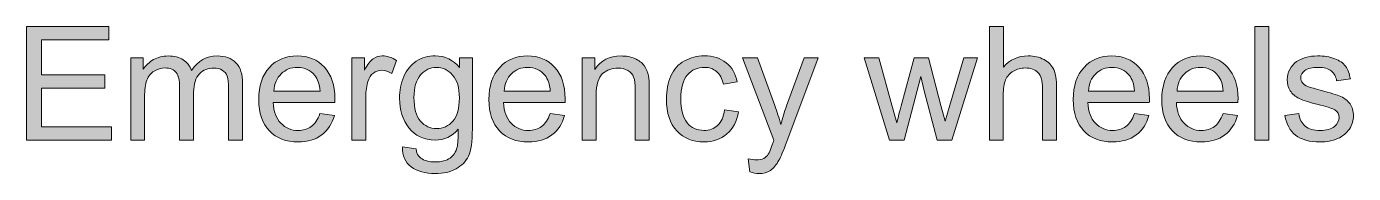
# Model space of a CAD drawing. Header units: inches. Extents: x 247 to 2765, y -1897 to -1110.
# Drawn here: x 1711.52 to 1746.79, y -1515.98 to -1512.06 of the extents above; entities that cross this region are included whole.
import ezdxf

# ---------------------------------------------------------------- set-up
doc = ezdxf.new("R2010")
doc.units = ezdxf.units.IN
doc.header["$MEASUREMENT"] = 0
doc.layers.add('Layer 1', color=7, linetype='Continuous')

# ---------------------------------------------------------------- blocks, each defined once
blk = doc.blocks.new('block 281')
at = {"layer": 'Layer 1', "true_color": 0x3cb54a}
h = blk.add_hatch(color=95, dxfattribs=at)
h.dxf.hatch_style = 2
h.paths.add_polyline_path([(1711.521, -1515.091), (1711.521, -1512.061), (1713.712, -1512.061), (1713.712, -1512.419), (1711.922, -1512.419), (1711.922, -1513.347), (1713.599, -1513.347), (1713.599, -1513.703), (1711.922, -1513.703), (1711.922, -1514.735), (1713.783, -1514.735), (1713.783, -1515.092)])
h = blk.add_hatch(color=95, dxfattribs=at)
h.dxf.hatch_style = 2
edge = h.paths.add_edge_path()
edge.add_spline(control_points=[(1737.11, -1515.091), (1737.11, -1515.091), (1737.11, -1512.061), (1737.11, -1512.061), (1737.11, -1512.061), (1737.482, -1512.061), (1737.482, -1512.061), (1737.482, -1512.061), (1737.482, -1513.148), (1737.482, -1513.148), (1737.656, -1512.947), (1737.875, -1512.847), (1738.14, -1512.847), (1738.302, -1512.847), (1738.442, -1512.879), (1738.563, -1512.943), (1738.683, -1513.006), (1738.768, -1513.096), (1738.82, -1513.208), (1738.871, -1513.321), (1738.897, -1513.485), (1738.897, -1513.701), (1738.897, -1513.701), (1738.897, -1515.091), (1738.897, -1515.091), (1738.897, -1515.091), (1738.525, -1515.091), (1738.525, -1515.091), (1738.525, -1515.091), (1738.525, -1513.701), (1738.525, -1513.701), (1738.525, -1513.515), (1738.485, -1513.379), (1738.404, -1513.295), (1738.324, -1513.21), (1738.209, -1513.168), (1738.061, -1513.168), (1737.951, -1513.168), (1737.848, -1513.196), (1737.75, -1513.253), (1737.653, -1513.311), (1737.584, -1513.388), (1737.543, -1513.486), (1737.501, -1513.583), (1737.481, -1513.718), (1737.481, -1513.891), (1737.481, -1513.891), (1737.481, -1515.091), (1737.481, -1515.091), (1737.481, -1515.091), (1737.11, -1515.091), (1737.11, -1515.091), (1737.11, -1515.091), (1737.11, -1515.091), (1737.11, -1515.091)], knot_values=[0, 0, 0, 0, 1, 1, 1, 2, 2, 2, 3, 3, 3, 4, 4, 4, 5, 5, 5, 6, 6, 6, 7, 7, 7, 8, 8, 8, 9, 9, 9, 10, 10, 10, 11, 11, 11, 12, 12, 12, 13, 13, 13, 14, 14, 14, 15, 15, 15, 16, 16, 16, 17, 17, 17, 18, 18, 18, 18], degree=3, periodic=1)
h = blk.add_hatch(color=95, dxfattribs=at)
h.dxf.hatch_style = 2
h.paths.add_polyline_path([(1744.164, -1515.091), (1744.164, -1512.061), (1744.537, -1512.061), (1744.537, -1515.091)])
h = blk.add_hatch(color=95, dxfattribs=at)
h.dxf.hatch_style = 2
edge = h.paths.add_edge_path()
edge.add_spline(control_points=[(1714.289, -1515.091), (1714.289, -1515.091), (1714.289, -1512.896), (1714.289, -1512.896), (1714.289, -1512.896), (1714.622, -1512.896), (1714.622, -1512.896), (1714.622, -1512.896), (1714.622, -1513.204), (1714.622, -1513.204), (1714.691, -1513.097), (1714.782, -1513.01), (1714.897, -1512.945), (1715.01, -1512.88), (1715.14, -1512.848), (1715.287, -1512.848), (1715.449, -1512.848), (1715.582, -1512.881), (1715.686, -1512.948), (1715.791, -1513.016), (1715.864, -1513.111), (1715.907, -1513.232), (1716.08, -1512.975), (1716.306, -1512.848), (1716.585, -1512.848), (1716.802, -1512.848), (1716.971, -1512.908), (1717.088, -1513.028), (1717.205, -1513.149), (1717.264, -1513.335), (1717.264, -1513.585), (1717.264, -1513.585), (1717.264, -1515.092), (1717.264, -1515.092), (1717.264, -1515.092), (1716.893, -1515.092), (1716.893, -1515.092), (1716.893, -1515.092), (1716.893, -1513.709), (1716.893, -1513.709), (1716.893, -1513.56), (1716.881, -1513.453), (1716.856, -1513.388), (1716.832, -1513.323), (1716.789, -1513.27), (1716.725, -1513.23), (1716.661, -1513.19), (1716.586, -1513.17), (1716.502, -1513.17), (1716.347, -1513.17), (1716.218, -1513.222), (1716.116, -1513.325), (1716.014, -1513.428), (1715.963, -1513.592), (1715.963, -1513.817), (1715.963, -1513.817), (1715.963, -1515.092), (1715.963, -1515.092), (1715.963, -1515.092), (1715.591, -1515.092), (1715.591, -1515.092), (1715.591, -1515.092), (1715.591, -1513.665), (1715.591, -1513.665), (1715.591, -1513.5), (1715.561, -1513.376), (1715.5, -1513.293), (1715.439, -1513.21), (1715.341, -1513.168), (1715.202, -1513.168), (1715.097, -1513.168), (1715.001, -1513.195), (1714.912, -1513.251), (1714.823, -1513.305), (1714.758, -1513.386), (1714.718, -1513.493), (1714.679, -1513.599), (1714.658, -1513.752), (1714.658, -1513.952), (1714.658, -1513.952), (1714.658, -1515.091), (1714.658, -1515.091), (1714.658, -1515.091), (1714.289, -1515.091), (1714.289, -1515.091), (1714.289, -1515.091), (1714.289, -1515.091), (1714.289, -1515.091)], knot_values=[0, 0, 0, 0, 1, 1, 1, 2, 2, 2, 3, 3, 3, 4, 4, 4, 5, 5, 5, 6, 6, 6, 7, 7, 7, 8, 8, 8, 9, 9, 9, 10, 10, 10, 11, 11, 11, 12, 12, 12, 13, 13, 13, 14, 14, 14, 15, 15, 15, 16, 16, 16, 17, 17, 17, 18, 18, 18, 19, 19, 19, 20, 20, 20, 21, 21, 21, 22, 22, 22, 23, 23, 23, 24, 24, 24, 25, 25, 25, 26, 26, 26, 27, 27, 27, 28, 28, 28, 29, 29, 29, 29], degree=3, periodic=1)
h = blk.add_hatch(color=95, dxfattribs=at)
h.dxf.hatch_style = 2
edge = h.paths.add_edge_path()
edge.add_spline(control_points=[(1719.318, -1514.384), (1719.318, -1514.384), (1719.703, -1514.432), (1719.703, -1514.432), (1719.642, -1514.657), (1719.531, -1514.832), (1719.366, -1514.955), (1719.202, -1515.079), (1718.992, -1515.141), (1718.739, -1515.141), (1718.417, -1515.141), (1718.162, -1515.042), (1717.975, -1514.843), (1717.787, -1514.646), (1717.693, -1514.368), (1717.693, -1514.012), (1717.693, -1513.643), (1717.788, -1513.356), (1717.978, -1513.152), (1718.168, -1512.947), (1718.415, -1512.847), (1718.719, -1512.847), (1719.012, -1512.847), (1719.252, -1512.946), (1719.437, -1513.147), (1719.623, -1513.346), (1719.716, -1513.627), (1719.716, -1513.99), (1719.716, -1514.012), (1719.716, -1514.045), (1719.714, -1514.089), (1719.714, -1514.089), (1718.077, -1514.089), (1718.077, -1514.089), (1718.091, -1514.331), (1718.158, -1514.515), (1718.282, -1514.643), (1718.404, -1514.77), (1718.556, -1514.835), (1718.741, -1514.835), (1718.877, -1514.835), (1718.993, -1514.798), (1719.09, -1514.728), (1719.185, -1514.656), (1719.262, -1514.541), (1719.318, -1514.384)], knot_values=[0, 0, 0, 0, 1, 1, 1, 2, 2, 2, 3, 3, 3, 4, 4, 4, 5, 5, 5, 6, 6, 6, 7, 7, 7, 8, 8, 8, 9, 9, 9, 10, 10, 10, 11, 11, 11, 12, 12, 12, 13, 13, 13, 14, 14, 14, 15, 15, 15, 15], degree=3, periodic=1)
edge = h.paths.add_edge_path()
edge.add_spline(control_points=[(1718.097, -1513.783), (1718.097, -1513.783), (1719.322, -1513.783), (1719.322, -1513.783), (1719.306, -1513.599), (1719.259, -1513.46), (1719.183, -1513.367), (1719.064, -1513.224), (1718.911, -1513.152), (1718.722, -1513.152), (1718.551, -1513.152), (1718.406, -1513.21), (1718.29, -1513.324), (1718.174, -1513.438), (1718.109, -1513.591), (1718.097, -1513.783)], knot_values=[0, 0, 0, 0, 1, 1, 1, 2, 2, 2, 3, 3, 3, 4, 4, 4, 5, 5, 5, 5], degree=3, periodic=1)
h = blk.add_hatch(color=95, dxfattribs=at)
h.dxf.hatch_style = 2
edge = h.paths.add_edge_path()
edge.add_spline(control_points=[(1720.166, -1515.091), (1720.166, -1515.091), (1720.166, -1512.896), (1720.166, -1512.896), (1720.166, -1512.896), (1720.501, -1512.896), (1720.501, -1512.896), (1720.501, -1512.896), (1720.501, -1513.229), (1720.501, -1513.229), (1720.586, -1513.074), (1720.665, -1512.971), (1720.737, -1512.921), (1720.81, -1512.871), (1720.889, -1512.847), (1720.976, -1512.847), (1721.101, -1512.847), (1721.229, -1512.886), (1721.358, -1512.966), (1721.358, -1512.966), (1721.23, -1513.312), (1721.23, -1513.312), (1721.139, -1513.259), (1721.048, -1513.231), (1720.959, -1513.231), (1720.877, -1513.231), (1720.804, -1513.255), (1720.739, -1513.304), (1720.674, -1513.354), (1720.628, -1513.421), (1720.6, -1513.508), (1720.56, -1513.64), (1720.538, -1513.784), (1720.538, -1513.941), (1720.538, -1513.941), (1720.538, -1515.091), (1720.538, -1515.091), (1720.538, -1515.091), (1720.166, -1515.091), (1720.166, -1515.091), (1720.166, -1515.091), (1720.166, -1515.091), (1720.166, -1515.091)], knot_values=[0, 0, 0, 0, 1, 1, 1, 2, 2, 2, 3, 3, 3, 4, 4, 4, 5, 5, 5, 6, 6, 6, 7, 7, 7, 8, 8, 8, 9, 9, 9, 10, 10, 10, 11, 11, 11, 12, 12, 12, 13, 13, 13, 14, 14, 14, 14], degree=3, periodic=1)
h = blk.add_hatch(color=95, dxfattribs=at)
h.dxf.hatch_style = 2
edge = h.paths.add_edge_path()
edge.add_spline(control_points=[(1721.511, -1515.274), (1721.511, -1515.274), (1721.873, -1515.327), (1721.873, -1515.327), (1721.888, -1515.438), (1721.93, -1515.52), (1721.999, -1515.571), (1722.092, -1515.639), (1722.218, -1515.674), (1722.377, -1515.674), (1722.549, -1515.674), (1722.682, -1515.639), (1722.776, -1515.571), (1722.87, -1515.502), (1722.933, -1515.405), (1722.967, -1515.281), (1722.986, -1515.205), (1722.994, -1515.046), (1722.993, -1514.804), (1722.83, -1514.995), (1722.628, -1515.09), (1722.385, -1515.09), (1722.083, -1515.09), (1721.848, -1514.981), (1721.684, -1514.764), (1721.519, -1514.546), (1721.436, -1514.285), (1721.436, -1513.98), (1721.436, -1513.77), (1721.474, -1513.577), (1721.55, -1513.399), (1721.625, -1513.222), (1721.735, -1513.086), (1721.88, -1512.989), (1722.024, -1512.893), (1722.194, -1512.845), (1722.387, -1512.845), (1722.646, -1512.845), (1722.86, -1512.95), (1723.027, -1513.16), (1723.027, -1513.16), (1723.027, -1512.896), (1723.027, -1512.896), (1723.027, -1512.896), (1723.371, -1512.896), (1723.371, -1512.896), (1723.371, -1512.896), (1723.371, -1514.793), (1723.371, -1514.793), (1723.371, -1515.135), (1723.336, -1515.377), (1723.267, -1515.52), (1723.197, -1515.663), (1723.087, -1515.776), (1722.936, -1515.858), (1722.785, -1515.941), (1722.599, -1515.983), (1722.379, -1515.983), (1722.118, -1515.983), (1721.905, -1515.924), (1721.744, -1515.806), (1721.583, -1515.688), (1721.506, -1515.511), (1721.511, -1515.274)], knot_values=[0, 0, 0, 0, 1, 1, 1, 2, 2, 2, 3, 3, 3, 4, 4, 4, 5, 5, 5, 6, 6, 6, 7, 7, 7, 8, 8, 8, 9, 9, 9, 10, 10, 10, 11, 11, 11, 12, 12, 12, 13, 13, 13, 14, 14, 14, 15, 15, 15, 16, 16, 16, 17, 17, 17, 18, 18, 18, 19, 19, 19, 20, 20, 20, 21, 21, 21, 21], degree=3, periodic=1)
edge = h.paths.add_edge_path()
edge.add_spline(control_points=[(1721.819, -1513.955), (1721.819, -1514.242), (1721.877, -1514.453), (1721.991, -1514.585), (1722.105, -1514.717), (1722.249, -1514.783), (1722.421, -1514.783), (1722.592, -1514.783), (1722.736, -1514.717), (1722.852, -1514.586), (1722.967, -1514.454), (1723.025, -1514.248), (1723.025, -1513.967), (1723.025, -1513.697), (1722.965, -1513.495), (1722.846, -1513.358), (1722.727, -1513.222), (1722.583, -1513.153), (1722.415, -1513.153), (1722.249, -1513.153), (1722.109, -1513.221), (1721.993, -1513.355), (1721.877, -1513.489), (1721.819, -1513.69), (1721.819, -1513.955)], knot_values=[0, 0, 0, 0, 1, 1, 1, 2, 2, 2, 3, 3, 3, 4, 4, 4, 5, 5, 5, 6, 6, 6, 7, 7, 7, 8, 8, 8, 8], degree=3, periodic=1)
h = blk.add_hatch(color=95, dxfattribs=at)
h.dxf.hatch_style = 2
edge = h.paths.add_edge_path()
edge.add_spline(control_points=[(1725.437, -1514.384), (1725.437, -1514.384), (1725.822, -1514.432), (1725.822, -1514.432), (1725.761, -1514.657), (1725.649, -1514.832), (1725.485, -1514.955), (1725.32, -1515.079), (1725.111, -1515.141), (1724.857, -1515.141), (1724.536, -1515.141), (1724.281, -1515.042), (1724.093, -1514.843), (1723.905, -1514.646), (1723.811, -1514.368), (1723.811, -1514.012), (1723.811, -1513.643), (1723.906, -1513.356), (1724.096, -1513.152), (1724.286, -1512.947), (1724.533, -1512.847), (1724.837, -1512.847), (1725.131, -1512.847), (1725.371, -1512.946), (1725.557, -1513.147), (1725.742, -1513.346), (1725.836, -1513.627), (1725.836, -1513.99), (1725.836, -1514.012), (1725.835, -1514.045), (1725.834, -1514.089), (1725.834, -1514.089), (1724.196, -1514.089), (1724.196, -1514.089), (1724.209, -1514.331), (1724.278, -1514.515), (1724.4, -1514.643), (1724.523, -1514.77), (1724.676, -1514.835), (1724.859, -1514.835), (1724.997, -1514.835), (1725.113, -1514.798), (1725.208, -1514.728), (1725.305, -1514.656), (1725.381, -1514.541), (1725.437, -1514.384)], knot_values=[0, 0, 0, 0, 1, 1, 1, 2, 2, 2, 3, 3, 3, 4, 4, 4, 5, 5, 5, 6, 6, 6, 7, 7, 7, 8, 8, 8, 9, 9, 9, 10, 10, 10, 11, 11, 11, 12, 12, 12, 13, 13, 13, 14, 14, 14, 15, 15, 15, 15], degree=3, periodic=1)
edge = h.paths.add_edge_path()
edge.add_spline(control_points=[(1724.215, -1513.783), (1724.215, -1513.783), (1725.442, -1513.783), (1725.442, -1513.783), (1725.425, -1513.599), (1725.378, -1513.46), (1725.301, -1513.367), (1725.183, -1513.224), (1725.03, -1513.152), (1724.84, -1513.152), (1724.67, -1513.152), (1724.525, -1513.21), (1724.409, -1513.324), (1724.293, -1513.438), (1724.228, -1513.591), (1724.215, -1513.783)], knot_values=[0, 0, 0, 0, 1, 1, 1, 2, 2, 2, 3, 3, 3, 4, 4, 4, 5, 5, 5, 5], degree=3, periodic=1)
h = blk.add_hatch(color=95, dxfattribs=at)
h.dxf.hatch_style = 2
edge = h.paths.add_edge_path()
edge.add_spline(control_points=[(1726.288, -1515.091), (1726.288, -1515.091), (1726.288, -1512.896), (1726.288, -1512.896), (1726.288, -1512.896), (1726.623, -1512.896), (1726.623, -1512.896), (1726.623, -1512.896), (1726.623, -1513.209), (1726.623, -1513.209), (1726.785, -1512.967), (1727.017, -1512.848), (1727.322, -1512.848), (1727.454, -1512.848), (1727.576, -1512.871), (1727.686, -1512.918), (1727.797, -1512.966), (1727.881, -1513.029), (1727.936, -1513.105), (1727.99, -1513.182), (1728.03, -1513.274), (1728.051, -1513.38), (1728.064, -1513.449), (1728.072, -1513.569), (1728.072, -1513.741), (1728.072, -1513.741), (1728.072, -1515.091), (1728.072, -1515.091), (1728.072, -1515.091), (1727.7, -1515.091), (1727.7, -1515.091), (1727.7, -1515.091), (1727.7, -1513.756), (1727.7, -1513.756), (1727.7, -1513.604), (1727.685, -1513.491), (1727.657, -1513.416), (1727.628, -1513.341), (1727.576, -1513.281), (1727.502, -1513.236), (1727.428, -1513.191), (1727.342, -1513.169), (1727.243, -1513.169), (1727.085, -1513.169), (1726.947, -1513.22), (1726.833, -1513.32), (1726.718, -1513.421), (1726.661, -1513.612), (1726.661, -1513.893), (1726.661, -1513.893), (1726.661, -1515.091), (1726.661, -1515.091), (1726.661, -1515.091), (1726.288, -1515.091), (1726.288, -1515.091), (1726.288, -1515.091), (1726.288, -1515.091), (1726.288, -1515.091)], knot_values=[0, 0, 0, 0, 1, 1, 1, 2, 2, 2, 3, 3, 3, 4, 4, 4, 5, 5, 5, 6, 6, 6, 7, 7, 7, 8, 8, 8, 9, 9, 9, 10, 10, 10, 11, 11, 11, 12, 12, 12, 13, 13, 13, 14, 14, 14, 15, 15, 15, 16, 16, 16, 17, 17, 17, 18, 18, 18, 19, 19, 19, 19], degree=3, periodic=1)
h = blk.add_hatch(color=95, dxfattribs=at)
h.dxf.hatch_style = 2
edge = h.paths.add_edge_path()
edge.add_spline(control_points=[(1730.075, -1514.288), (1730.075, -1514.288), (1730.441, -1514.335), (1730.441, -1514.335), (1730.401, -1514.588), (1730.299, -1514.784), (1730.134, -1514.928), (1729.97, -1515.07), (1729.767, -1515.141), (1729.528, -1515.141), (1729.226, -1515.141), (1728.986, -1515.043), (1728.803, -1514.847), (1728.619, -1514.65), (1728.529, -1514.369), (1728.529, -1514.002), (1728.529, -1513.765), (1728.568, -1513.557), (1728.647, -1513.379), (1728.725, -1513.201), (1728.845, -1513.068), (1729.006, -1512.979), (1729.166, -1512.89), (1729.341, -1512.846), (1729.53, -1512.846), (1729.768, -1512.846), (1729.963, -1512.906), (1730.115, -1513.027), (1730.266, -1513.148), (1730.363, -1513.318), (1730.406, -1513.54), (1730.406, -1513.54), (1730.044, -1513.596), (1730.044, -1513.596), (1730.01, -1513.449), (1729.948, -1513.338), (1729.861, -1513.264), (1729.773, -1513.189), (1729.667, -1513.152), (1729.544, -1513.152), (1729.357, -1513.152), (1729.204, -1513.219), (1729.087, -1513.354), (1728.97, -1513.488), (1728.912, -1513.7), (1728.912, -1513.991), (1728.912, -1514.287), (1728.968, -1514.5), (1729.08, -1514.634), (1729.193, -1514.768), (1729.34, -1514.834), (1729.523, -1514.834), (1729.669, -1514.834), (1729.791, -1514.79), (1729.889, -1514.7), (1729.987, -1514.611), (1730.049, -1514.473), (1730.075, -1514.288)], knot_values=[0, 0, 0, 0, 1, 1, 1, 2, 2, 2, 3, 3, 3, 4, 4, 4, 5, 5, 5, 6, 6, 6, 7, 7, 7, 8, 8, 8, 9, 9, 9, 10, 10, 10, 11, 11, 11, 12, 12, 12, 13, 13, 13, 14, 14, 14, 15, 15, 15, 16, 16, 16, 17, 17, 17, 18, 18, 18, 19, 19, 19, 19], degree=3, periodic=1)
h = blk.add_hatch(color=95, dxfattribs=at)
h.dxf.hatch_style = 2
edge = h.paths.add_edge_path()
edge.add_spline(control_points=[(1730.743, -1515.937), (1730.743, -1515.937), (1730.703, -1515.588), (1730.703, -1515.588), (1730.783, -1515.611), (1730.855, -1515.621), (1730.916, -1515.621), (1730.998, -1515.621), (1731.064, -1515.607), (1731.114, -1515.581), (1731.164, -1515.553), (1731.205, -1515.514), (1731.236, -1515.465), (1731.259, -1515.428), (1731.298, -1515.335), (1731.35, -1515.188), (1731.357, -1515.166), (1731.368, -1515.136), (1731.383, -1515.097), (1731.383, -1515.097), (1730.55, -1512.898), (1730.55, -1512.898), (1730.55, -1512.898), (1730.952, -1512.898), (1730.952, -1512.898), (1730.952, -1512.898), (1731.409, -1514.169), (1731.409, -1514.169), (1731.468, -1514.331), (1731.52, -1514.5), (1731.568, -1514.677), (1731.61, -1514.507), (1731.662, -1514.34), (1731.721, -1514.177), (1731.721, -1514.177), (1732.19, -1512.897), (1732.19, -1512.897), (1732.19, -1512.897), (1732.562, -1512.897), (1732.562, -1512.897), (1732.562, -1512.897), (1731.728, -1515.13), (1731.728, -1515.13), (1731.638, -1515.371), (1731.569, -1515.537), (1731.518, -1515.628), (1731.452, -1515.751), (1731.377, -1515.841), (1731.291, -1515.898), (1731.205, -1515.955), (1731.104, -1515.984), (1730.985, -1515.984), (1730.911, -1515.982), (1730.831, -1515.967), (1730.743, -1515.937)], knot_values=[0, 0, 0, 0, 1, 1, 1, 2, 2, 2, 3, 3, 3, 4, 4, 4, 5, 5, 5, 6, 6, 6, 7, 7, 7, 8, 8, 8, 9, 9, 9, 10, 10, 10, 11, 11, 11, 12, 12, 12, 13, 13, 13, 14, 14, 14, 15, 15, 15, 16, 16, 16, 17, 17, 17, 18, 18, 18, 18], degree=3, periodic=1)
h = blk.add_hatch(color=95, dxfattribs=at)
h.dxf.hatch_style = 2
edge = h.paths.add_edge_path()
edge.add_spline(control_points=[(1734.457, -1515.091), (1734.457, -1515.091), (1733.786, -1512.896), (1733.786, -1512.896), (1733.786, -1512.896), (1734.171, -1512.896), (1734.171, -1512.896), (1734.171, -1512.896), (1734.519, -1514.163), (1734.519, -1514.163), (1734.519, -1514.163), (1734.65, -1514.635), (1734.65, -1514.635), (1734.656, -1514.612), (1734.693, -1514.46), (1734.763, -1514.182), (1734.763, -1514.182), (1735.113, -1512.896), (1735.113, -1512.896), (1735.113, -1512.896), (1735.495, -1512.896), (1735.495, -1512.896), (1735.495, -1512.896), (1735.824, -1514.169), (1735.824, -1514.169), (1735.824, -1514.169), (1735.934, -1514.588), (1735.934, -1514.588), (1735.934, -1514.588), (1736.059, -1514.164), (1736.059, -1514.164), (1736.059, -1514.164), (1736.436, -1512.895), (1736.436, -1512.895), (1736.436, -1512.895), (1736.796, -1512.895), (1736.796, -1512.895), (1736.796, -1512.895), (1736.111, -1515.09), (1736.111, -1515.09), (1736.111, -1515.09), (1735.724, -1515.09), (1735.724, -1515.09), (1735.724, -1515.09), (1735.375, -1513.775), (1735.375, -1513.775), (1735.375, -1513.775), (1735.29, -1513.4), (1735.29, -1513.4), (1735.29, -1513.4), (1734.846, -1515.089), (1734.846, -1515.089), (1734.846, -1515.089), (1734.457, -1515.089), (1734.457, -1515.089), (1734.457, -1515.089), (1734.457, -1515.091), (1734.457, -1515.091), (1734.457, -1515.091), (1734.457, -1515.091), (1734.457, -1515.091)], knot_values=[0, 0, 0, 0, 1, 1, 1, 2, 2, 2, 3, 3, 3, 4, 4, 4, 5, 5, 5, 6, 6, 6, 7, 7, 7, 8, 8, 8, 9, 9, 9, 10, 10, 10, 11, 11, 11, 12, 12, 12, 13, 13, 13, 14, 14, 14, 15, 15, 15, 16, 16, 16, 17, 17, 17, 18, 18, 18, 19, 19, 19, 20, 20, 20, 20], degree=3, periodic=1)
h = blk.add_hatch(color=95, dxfattribs=at)
h.dxf.hatch_style = 2
edge = h.paths.add_edge_path()
edge.add_spline(control_points=[(1740.967, -1514.384), (1740.967, -1514.384), (1741.351, -1514.432), (1741.351, -1514.432), (1741.29, -1514.657), (1741.178, -1514.832), (1741.014, -1514.955), (1740.85, -1515.078), (1740.641, -1515.141), (1740.386, -1515.141), (1740.066, -1515.141), (1739.81, -1515.042), (1739.622, -1514.843), (1739.435, -1514.646), (1739.34, -1514.368), (1739.34, -1514.012), (1739.34, -1513.643), (1739.436, -1513.356), (1739.626, -1513.152), (1739.817, -1512.947), (1740.062, -1512.847), (1740.366, -1512.847), (1740.66, -1512.847), (1740.9, -1512.946), (1741.085, -1513.147), (1741.271, -1513.346), (1741.365, -1513.627), (1741.365, -1513.99), (1741.365, -1514.012), (1741.364, -1514.045), (1741.362, -1514.089), (1741.362, -1514.089), (1739.725, -1514.089), (1739.725, -1514.089), (1739.738, -1514.331), (1739.806, -1514.515), (1739.929, -1514.643), (1740.053, -1514.77), (1740.205, -1514.835), (1740.389, -1514.835), (1740.525, -1514.835), (1740.642, -1514.798), (1740.737, -1514.728), (1740.834, -1514.656), (1740.91, -1514.541), (1740.967, -1514.384)], knot_values=[0, 0, 0, 0, 1, 1, 1, 2, 2, 2, 3, 3, 3, 4, 4, 4, 5, 5, 5, 6, 6, 6, 7, 7, 7, 8, 8, 8, 9, 9, 9, 10, 10, 10, 11, 11, 11, 12, 12, 12, 13, 13, 13, 14, 14, 14, 15, 15, 15, 15], degree=3, periodic=1)
edge = h.paths.add_edge_path()
edge.add_spline(control_points=[(1739.745, -1513.783), (1739.745, -1513.783), (1740.971, -1513.783), (1740.971, -1513.783), (1740.954, -1513.599), (1740.907, -1513.46), (1740.831, -1513.367), (1740.713, -1513.224), (1740.559, -1513.152), (1740.369, -1513.152), (1740.199, -1513.152), (1740.055, -1513.21), (1739.938, -1513.324), (1739.822, -1513.438), (1739.757, -1513.591), (1739.745, -1513.783)], knot_values=[0, 0, 0, 0, 1, 1, 1, 2, 2, 2, 3, 3, 3, 4, 4, 4, 5, 5, 5, 5], degree=3, periodic=1)
h = blk.add_hatch(color=95, dxfattribs=at)
h.dxf.hatch_style = 2
edge = h.paths.add_edge_path()
edge.add_spline(control_points=[(1743.321, -1514.384), (1743.321, -1514.384), (1743.705, -1514.432), (1743.705, -1514.432), (1743.645, -1514.657), (1743.534, -1514.832), (1743.369, -1514.955), (1743.205, -1515.079), (1742.995, -1515.141), (1742.741, -1515.141), (1742.42, -1515.141), (1742.165, -1515.042), (1741.977, -1514.843), (1741.789, -1514.646), (1741.694, -1514.368), (1741.694, -1514.012), (1741.694, -1513.643), (1741.79, -1513.356), (1741.98, -1513.152), (1742.171, -1512.947), (1742.417, -1512.847), (1742.72, -1512.847), (1743.014, -1512.847), (1743.255, -1512.946), (1743.44, -1513.147), (1743.626, -1513.346), (1743.719, -1513.627), (1743.719, -1513.99), (1743.719, -1514.012), (1743.718, -1514.045), (1743.717, -1514.089), (1743.717, -1514.089), (1742.08, -1514.089), (1742.08, -1514.089), (1742.093, -1514.331), (1742.161, -1514.515), (1742.284, -1514.643), (1742.407, -1514.77), (1742.559, -1514.835), (1742.743, -1514.835), (1742.88, -1514.835), (1742.996, -1514.798), (1743.093, -1514.728), (1743.188, -1514.656), (1743.264, -1514.541), (1743.321, -1514.384)], knot_values=[0, 0, 0, 0, 1, 1, 1, 2, 2, 2, 3, 3, 3, 4, 4, 4, 5, 5, 5, 6, 6, 6, 7, 7, 7, 8, 8, 8, 9, 9, 9, 10, 10, 10, 11, 11, 11, 12, 12, 12, 13, 13, 13, 14, 14, 14, 15, 15, 15, 15], degree=3, periodic=1)
edge = h.paths.add_edge_path()
edge.add_spline(control_points=[(1742.099, -1513.783), (1742.099, -1513.783), (1743.325, -1513.783), (1743.325, -1513.783), (1743.309, -1513.599), (1743.262, -1513.46), (1743.186, -1513.367), (1743.067, -1513.224), (1742.914, -1513.152), (1742.724, -1513.152), (1742.554, -1513.152), (1742.409, -1513.21), (1742.293, -1513.324), (1742.176, -1513.438), (1742.112, -1513.591), (1742.099, -1513.783)], knot_values=[0, 0, 0, 0, 1, 1, 1, 2, 2, 2, 3, 3, 3, 4, 4, 4, 5, 5, 5, 5], degree=3, periodic=1)
h = blk.add_hatch(color=95, dxfattribs=at)
h.dxf.hatch_style = 2
edge = h.paths.add_edge_path()
edge.add_spline(control_points=[(1744.964, -1514.436), (1744.964, -1514.436), (1745.332, -1514.379), (1745.332, -1514.379), (1745.353, -1514.526), (1745.41, -1514.639), (1745.505, -1514.718), (1745.599, -1514.796), (1745.731, -1514.835), (1745.901, -1514.835), (1746.071, -1514.835), (1746.198, -1514.8), (1746.281, -1514.731), (1746.363, -1514.662), (1746.405, -1514.579), (1746.405, -1514.486), (1746.405, -1514.402), (1746.369, -1514.336), (1746.295, -1514.288), (1746.244, -1514.254), (1746.118, -1514.213), (1745.915, -1514.162), (1745.642, -1514.093), (1745.452, -1514.034), (1745.348, -1513.983), (1745.243, -1513.932), (1745.163, -1513.863), (1745.108, -1513.774), (1745.052, -1513.685), (1745.026, -1513.588), (1745.026, -1513.48), (1745.026, -1513.382), (1745.049, -1513.291), (1745.093, -1513.208), (1745.138, -1513.124), (1745.199, -1513.055), (1745.276, -1513), (1745.334, -1512.957), (1745.414, -1512.921), (1745.513, -1512.891), (1745.613, -1512.861), (1745.72, -1512.847), (1745.835, -1512.847), (1746.007, -1512.847), (1746.158, -1512.871), (1746.288, -1512.921), (1746.418, -1512.971), (1746.515, -1513.038), (1746.577, -1513.122), (1746.638, -1513.207), (1746.681, -1513.321), (1746.705, -1513.462), (1746.705, -1513.462), (1746.341, -1513.512), (1746.341, -1513.512), (1746.324, -1513.399), (1746.275, -1513.311), (1746.197, -1513.248), (1746.118, -1513.184), (1746.006, -1513.152), (1745.861, -1513.152), (1745.691, -1513.152), (1745.569, -1513.18), (1745.496, -1513.236), (1745.422, -1513.293), (1745.386, -1513.359), (1745.386, -1513.435), (1745.386, -1513.484), (1745.401, -1513.527), (1745.431, -1513.565), (1745.462, -1513.605), (1745.509, -1513.638), (1745.574, -1513.664), (1745.611, -1513.678), (1745.721, -1513.709), (1745.903, -1513.76), (1746.166, -1513.829), (1746.35, -1513.887), (1746.454, -1513.932), (1746.558, -1513.977), (1746.639, -1514.042), (1746.699, -1514.128), (1746.758, -1514.213), (1746.787, -1514.319), (1746.787, -1514.445), (1746.787, -1514.57), (1746.751, -1514.687), (1746.679, -1514.796), (1746.607, -1514.906), (1746.502, -1514.99), (1746.366, -1515.051), (1746.228, -1515.111), (1746.075, -1515.141), (1745.902, -1515.141), (1745.617, -1515.141), (1745.4, -1515.081), (1745.25, -1514.963), (1745.1, -1514.844), (1745.006, -1514.669), (1744.964, -1514.436)], knot_values=[0, 0, 0, 0, 1, 1, 1, 2, 2, 2, 3, 3, 3, 4, 4, 4, 5, 5, 5, 6, 6, 6, 7, 7, 7, 8, 8, 8, 9, 9, 9, 10, 10, 10, 11, 11, 11, 12, 12, 12, 13, 13, 13, 14, 14, 14, 15, 15, 15, 16, 16, 16, 17, 17, 17, 18, 18, 18, 19, 19, 19, 20, 20, 20, 21, 21, 21, 22, 22, 22, 23, 23, 23, 24, 24, 24, 25, 25, 25, 26, 26, 26, 27, 27, 27, 28, 28, 28, 29, 29, 29, 30, 30, 30, 31, 31, 31, 32, 32, 32, 33, 33, 33, 33], degree=3, periodic=1)
at = {"layer": 'Layer 1', "lineweight": 0}
for points in [[(1711.521, -1515.091), (1711.521, -1512.061), (1713.712, -1512.061), (1713.712, -1512.419), (1711.922, -1512.419), (1711.922, -1513.347), (1713.599, -1513.347), (1713.599, -1513.703), (1711.922, -1513.703), (1711.922, -1514.735), (1713.783, -1514.735), (1713.783, -1515.092), (1711.521, -1515.091), (1711.521, -1515.091)], [(1744.164, -1515.091), (1744.164, -1512.061), (1744.537, -1512.061), (1744.537, -1515.091), (1744.164, -1515.091)]]:
    blk.add_lwpolyline(points, dxfattribs=at)
for points, knots in [([(1737.11, -1515.091), (1737.11, -1515.091), (1737.11, -1512.061), (1737.11, -1512.061), (1737.11, -1512.061), (1737.482, -1512.061), (1737.482, -1512.061), (1737.482, -1512.061), (1737.482, -1513.148), (1737.482, -1513.148), (1737.656, -1512.947), (1737.875, -1512.847), (1738.14, -1512.847), (1738.302, -1512.847), (1738.442, -1512.879), (1738.563, -1512.943), (1738.683, -1513.006), (1738.768, -1513.096), (1738.82, -1513.208), (1738.871, -1513.321), (1738.897, -1513.485), (1738.897, -1513.701), (1738.897, -1513.701), (1738.897, -1515.091), (1738.897, -1515.091), (1738.897, -1515.091), (1738.525, -1515.091), (1738.525, -1515.091), (1738.525, -1515.091), (1738.525, -1513.701), (1738.525, -1513.701), (1738.525, -1513.515), (1738.485, -1513.379), (1738.404, -1513.295), (1738.324, -1513.21), (1738.209, -1513.168), (1738.061, -1513.168), (1737.951, -1513.168), (1737.848, -1513.196), (1737.75, -1513.253), (1737.653, -1513.311), (1737.584, -1513.388), (1737.543, -1513.486), (1737.501, -1513.583), (1737.481, -1513.718), (1737.481, -1513.891), (1737.481, -1513.891), (1737.481, -1515.091), (1737.481, -1515.091), (1737.481, -1515.091), (1737.11, -1515.091), (1737.11, -1515.091), (1737.11, -1515.091), (1737.11, -1515.091), (1737.11, -1515.091)], [0, 0, 0, 0, 1, 1, 1, 2, 2, 2, 3, 3, 3, 4, 4, 4, 5, 5, 5, 6, 6, 6, 7, 7, 7, 8, 8, 8, 9, 9, 9, 10, 10, 10, 11, 11, 11, 12, 12, 12, 13, 13, 13, 14, 14, 14, 15, 15, 15, 16, 16, 16, 17, 17, 17, 18, 18, 18, 18]), ([(1714.289, -1515.091), (1714.289, -1515.091), (1714.289, -1512.896), (1714.289, -1512.896), (1714.289, -1512.896), (1714.622, -1512.896), (1714.622, -1512.896), (1714.622, -1512.896), (1714.622, -1513.204), (1714.622, -1513.204), (1714.691, -1513.097), (1714.782, -1513.01), (1714.897, -1512.945), (1715.01, -1512.88), (1715.14, -1512.848), (1715.287, -1512.848), (1715.449, -1512.848), (1715.582, -1512.881), (1715.686, -1512.948), (1715.791, -1513.016), (1715.864, -1513.111), (1715.907, -1513.232), (1716.08, -1512.975), (1716.306, -1512.848), (1716.585, -1512.848), (1716.802, -1512.848), (1716.971, -1512.908), (1717.088, -1513.028), (1717.205, -1513.149), (1717.264, -1513.335), (1717.264, -1513.585), (1717.264, -1513.585), (1717.264, -1515.092), (1717.264, -1515.092), (1717.264, -1515.092), (1716.893, -1515.092), (1716.893, -1515.092), (1716.893, -1515.092), (1716.893, -1513.709), (1716.893, -1513.709), (1716.893, -1513.56), (1716.881, -1513.453), (1716.856, -1513.388), (1716.832, -1513.323), (1716.789, -1513.27), (1716.725, -1513.23), (1716.661, -1513.19), (1716.586, -1513.17), (1716.502, -1513.17), (1716.347, -1513.17), (1716.218, -1513.222), (1716.116, -1513.325), (1716.014, -1513.428), (1715.963, -1513.592), (1715.963, -1513.817), (1715.963, -1513.817), (1715.963, -1515.092), (1715.963, -1515.092), (1715.963, -1515.092), (1715.591, -1515.092), (1715.591, -1515.092), (1715.591, -1515.092), (1715.591, -1513.665), (1715.591, -1513.665), (1715.591, -1513.5), (1715.561, -1513.376), (1715.5, -1513.293), (1715.439, -1513.21), (1715.341, -1513.168), (1715.202, -1513.168), (1715.097, -1513.168), (1715.001, -1513.195), (1714.912, -1513.251), (1714.823, -1513.305), (1714.758, -1513.386), (1714.718, -1513.493), (1714.679, -1513.599), (1714.658, -1513.752), (1714.658, -1513.952), (1714.658, -1513.952), (1714.658, -1515.091), (1714.658, -1515.091), (1714.658, -1515.091), (1714.289, -1515.091), (1714.289, -1515.091), (1714.289, -1515.091), (1714.289, -1515.091), (1714.289, -1515.091)], [0, 0, 0, 0, 1, 1, 1, 2, 2, 2, 3, 3, 3, 4, 4, 4, 5, 5, 5, 6, 6, 6, 7, 7, 7, 8, 8, 8, 9, 9, 9, 10, 10, 10, 11, 11, 11, 12, 12, 12, 13, 13, 13, 14, 14, 14, 15, 15, 15, 16, 16, 16, 17, 17, 17, 18, 18, 18, 19, 19, 19, 20, 20, 20, 21, 21, 21, 22, 22, 22, 23, 23, 23, 24, 24, 24, 25, 25, 25, 26, 26, 26, 27, 27, 27, 28, 28, 28, 29, 29, 29, 29]), ([(1719.318, -1514.384), (1719.318, -1514.384), (1719.703, -1514.432), (1719.703, -1514.432), (1719.642, -1514.657), (1719.531, -1514.832), (1719.366, -1514.955), (1719.202, -1515.079), (1718.992, -1515.141), (1718.739, -1515.141), (1718.417, -1515.141), (1718.162, -1515.042), (1717.975, -1514.843), (1717.787, -1514.646), (1717.693, -1514.368), (1717.693, -1514.012), (1717.693, -1513.643), (1717.788, -1513.356), (1717.978, -1513.152), (1718.168, -1512.947), (1718.415, -1512.847), (1718.719, -1512.847), (1719.012, -1512.847), (1719.252, -1512.946), (1719.437, -1513.147), (1719.623, -1513.346), (1719.716, -1513.627), (1719.716, -1513.99), (1719.716, -1514.012), (1719.716, -1514.045), (1719.714, -1514.089), (1719.714, -1514.089), (1718.077, -1514.089), (1718.077, -1514.089), (1718.091, -1514.331), (1718.158, -1514.515), (1718.282, -1514.643), (1718.404, -1514.77), (1718.556, -1514.835), (1718.741, -1514.835), (1718.877, -1514.835), (1718.993, -1514.798), (1719.09, -1514.728), (1719.185, -1514.656), (1719.262, -1514.541), (1719.318, -1514.384)], [0, 0, 0, 0, 1, 1, 1, 2, 2, 2, 3, 3, 3, 4, 4, 4, 5, 5, 5, 6, 6, 6, 7, 7, 7, 8, 8, 8, 9, 9, 9, 10, 10, 10, 11, 11, 11, 12, 12, 12, 13, 13, 13, 14, 14, 14, 15, 15, 15, 15]), ([(1720.166, -1515.091), (1720.166, -1515.091), (1720.166, -1512.896), (1720.166, -1512.896), (1720.166, -1512.896), (1720.501, -1512.896), (1720.501, -1512.896), (1720.501, -1512.896), (1720.501, -1513.229), (1720.501, -1513.229), (1720.586, -1513.074), (1720.665, -1512.971), (1720.737, -1512.921), (1720.81, -1512.871), (1720.889, -1512.847), (1720.976, -1512.847), (1721.101, -1512.847), (1721.229, -1512.886), (1721.358, -1512.966), (1721.358, -1512.966), (1721.23, -1513.312), (1721.23, -1513.312), (1721.139, -1513.259), (1721.048, -1513.231), (1720.959, -1513.231), (1720.877, -1513.231), (1720.804, -1513.255), (1720.739, -1513.304), (1720.674, -1513.354), (1720.628, -1513.421), (1720.6, -1513.508), (1720.56, -1513.64), (1720.538, -1513.784), (1720.538, -1513.941), (1720.538, -1513.941), (1720.538, -1515.091), (1720.538, -1515.091), (1720.538, -1515.091), (1720.166, -1515.091), (1720.166, -1515.091), (1720.166, -1515.091), (1720.166, -1515.091), (1720.166, -1515.091)], [0, 0, 0, 0, 1, 1, 1, 2, 2, 2, 3, 3, 3, 4, 4, 4, 5, 5, 5, 6, 6, 6, 7, 7, 7, 8, 8, 8, 9, 9, 9, 10, 10, 10, 11, 11, 11, 12, 12, 12, 13, 13, 13, 14, 14, 14, 14]), ([(1721.511, -1515.274), (1721.511, -1515.274), (1721.873, -1515.327), (1721.873, -1515.327), (1721.888, -1515.438), (1721.93, -1515.52), (1721.999, -1515.571), (1722.092, -1515.639), (1722.218, -1515.674), (1722.377, -1515.674), (1722.549, -1515.674), (1722.682, -1515.639), (1722.776, -1515.571), (1722.87, -1515.502), (1722.933, -1515.405), (1722.967, -1515.281), (1722.986, -1515.205), (1722.994, -1515.046), (1722.993, -1514.804), (1722.83, -1514.995), (1722.628, -1515.09), (1722.385, -1515.09), (1722.083, -1515.09), (1721.848, -1514.981), (1721.684, -1514.764), (1721.519, -1514.546), (1721.436, -1514.285), (1721.436, -1513.98), (1721.436, -1513.77), (1721.474, -1513.577), (1721.55, -1513.399), (1721.625, -1513.222), (1721.735, -1513.086), (1721.88, -1512.989), (1722.024, -1512.893), (1722.194, -1512.845), (1722.387, -1512.845), (1722.646, -1512.845), (1722.86, -1512.95), (1723.027, -1513.16), (1723.027, -1513.16), (1723.027, -1512.896), (1723.027, -1512.896), (1723.027, -1512.896), (1723.371, -1512.896), (1723.371, -1512.896), (1723.371, -1512.896), (1723.371, -1514.793), (1723.371, -1514.793), (1723.371, -1515.135), (1723.336, -1515.377), (1723.267, -1515.52), (1723.197, -1515.663), (1723.087, -1515.776), (1722.936, -1515.858), (1722.785, -1515.941), (1722.599, -1515.983), (1722.379, -1515.983), (1722.118, -1515.983), (1721.905, -1515.924), (1721.744, -1515.806), (1721.583, -1515.688), (1721.506, -1515.511), (1721.511, -1515.274)], [0, 0, 0, 0, 1, 1, 1, 2, 2, 2, 3, 3, 3, 4, 4, 4, 5, 5, 5, 6, 6, 6, 7, 7, 7, 8, 8, 8, 9, 9, 9, 10, 10, 10, 11, 11, 11, 12, 12, 12, 13, 13, 13, 14, 14, 14, 15, 15, 15, 16, 16, 16, 17, 17, 17, 18, 18, 18, 19, 19, 19, 20, 20, 20, 21, 21, 21, 21]), ([(1725.437, -1514.384), (1725.437, -1514.384), (1725.822, -1514.432), (1725.822, -1514.432), (1725.761, -1514.657), (1725.649, -1514.832), (1725.485, -1514.955), (1725.32, -1515.079), (1725.111, -1515.141), (1724.857, -1515.141), (1724.536, -1515.141), (1724.281, -1515.042), (1724.093, -1514.843), (1723.905, -1514.646), (1723.811, -1514.368), (1723.811, -1514.012), (1723.811, -1513.643), (1723.906, -1513.356), (1724.096, -1513.152), (1724.286, -1512.947), (1724.533, -1512.847), (1724.837, -1512.847), (1725.131, -1512.847), (1725.371, -1512.946), (1725.557, -1513.147), (1725.742, -1513.346), (1725.836, -1513.627), (1725.836, -1513.99), (1725.836, -1514.012), (1725.835, -1514.045), (1725.834, -1514.089), (1725.834, -1514.089), (1724.196, -1514.089), (1724.196, -1514.089), (1724.209, -1514.331), (1724.278, -1514.515), (1724.4, -1514.643), (1724.523, -1514.77), (1724.676, -1514.835), (1724.859, -1514.835), (1724.997, -1514.835), (1725.113, -1514.798), (1725.208, -1514.728), (1725.305, -1514.656), (1725.381, -1514.541), (1725.437, -1514.384)], [0, 0, 0, 0, 1, 1, 1, 2, 2, 2, 3, 3, 3, 4, 4, 4, 5, 5, 5, 6, 6, 6, 7, 7, 7, 8, 8, 8, 9, 9, 9, 10, 10, 10, 11, 11, 11, 12, 12, 12, 13, 13, 13, 14, 14, 14, 15, 15, 15, 15]), ([(1726.288, -1515.091), (1726.288, -1515.091), (1726.288, -1512.896), (1726.288, -1512.896), (1726.288, -1512.896), (1726.623, -1512.896), (1726.623, -1512.896), (1726.623, -1512.896), (1726.623, -1513.209), (1726.623, -1513.209), (1726.785, -1512.967), (1727.017, -1512.848), (1727.322, -1512.848), (1727.454, -1512.848), (1727.576, -1512.871), (1727.686, -1512.918), (1727.797, -1512.966), (1727.881, -1513.029), (1727.936, -1513.105), (1727.99, -1513.182), (1728.03, -1513.274), (1728.051, -1513.38), (1728.064, -1513.449), (1728.072, -1513.569), (1728.072, -1513.741), (1728.072, -1513.741), (1728.072, -1515.091), (1728.072, -1515.091), (1728.072, -1515.091), (1727.7, -1515.091), (1727.7, -1515.091), (1727.7, -1515.091), (1727.7, -1513.756), (1727.7, -1513.756), (1727.7, -1513.604), (1727.685, -1513.491), (1727.657, -1513.416), (1727.628, -1513.341), (1727.576, -1513.281), (1727.502, -1513.236), (1727.428, -1513.191), (1727.342, -1513.169), (1727.243, -1513.169), (1727.085, -1513.169), (1726.947, -1513.22), (1726.833, -1513.32), (1726.718, -1513.421), (1726.661, -1513.612), (1726.661, -1513.893), (1726.661, -1513.893), (1726.661, -1515.091), (1726.661, -1515.091), (1726.661, -1515.091), (1726.288, -1515.091), (1726.288, -1515.091), (1726.288, -1515.091), (1726.288, -1515.091), (1726.288, -1515.091)], [0, 0, 0, 0, 1, 1, 1, 2, 2, 2, 3, 3, 3, 4, 4, 4, 5, 5, 5, 6, 6, 6, 7, 7, 7, 8, 8, 8, 9, 9, 9, 10, 10, 10, 11, 11, 11, 12, 12, 12, 13, 13, 13, 14, 14, 14, 15, 15, 15, 16, 16, 16, 17, 17, 17, 18, 18, 18, 19, 19, 19, 19]), ([(1730.075, -1514.288), (1730.075, -1514.288), (1730.441, -1514.335), (1730.441, -1514.335), (1730.401, -1514.588), (1730.299, -1514.784), (1730.134, -1514.928), (1729.97, -1515.07), (1729.767, -1515.141), (1729.528, -1515.141), (1729.226, -1515.141), (1728.986, -1515.043), (1728.803, -1514.847), (1728.619, -1514.65), (1728.529, -1514.369), (1728.529, -1514.002), (1728.529, -1513.765), (1728.568, -1513.557), (1728.647, -1513.379), (1728.725, -1513.201), (1728.845, -1513.068), (1729.006, -1512.979), (1729.166, -1512.89), (1729.341, -1512.846), (1729.53, -1512.846), (1729.768, -1512.846), (1729.963, -1512.906), (1730.115, -1513.027), (1730.266, -1513.148), (1730.363, -1513.318), (1730.406, -1513.54), (1730.406, -1513.54), (1730.044, -1513.596), (1730.044, -1513.596), (1730.01, -1513.449), (1729.948, -1513.338), (1729.861, -1513.264), (1729.773, -1513.189), (1729.667, -1513.152), (1729.544, -1513.152), (1729.357, -1513.152), (1729.204, -1513.219), (1729.087, -1513.354), (1728.97, -1513.488), (1728.912, -1513.7), (1728.912, -1513.991), (1728.912, -1514.287), (1728.968, -1514.5), (1729.08, -1514.634), (1729.193, -1514.768), (1729.34, -1514.834), (1729.523, -1514.834), (1729.669, -1514.834), (1729.791, -1514.79), (1729.889, -1514.7), (1729.987, -1514.611), (1730.049, -1514.473), (1730.075, -1514.288)], [0, 0, 0, 0, 1, 1, 1, 2, 2, 2, 3, 3, 3, 4, 4, 4, 5, 5, 5, 6, 6, 6, 7, 7, 7, 8, 8, 8, 9, 9, 9, 10, 10, 10, 11, 11, 11, 12, 12, 12, 13, 13, 13, 14, 14, 14, 15, 15, 15, 16, 16, 16, 17, 17, 17, 18, 18, 18, 19, 19, 19, 19]), ([(1730.743, -1515.937), (1730.743, -1515.937), (1730.703, -1515.588), (1730.703, -1515.588), (1730.783, -1515.611), (1730.855, -1515.621), (1730.916, -1515.621), (1730.998, -1515.621), (1731.064, -1515.607), (1731.114, -1515.581), (1731.164, -1515.553), (1731.205, -1515.514), (1731.236, -1515.465), (1731.259, -1515.428), (1731.298, -1515.335), (1731.35, -1515.188), (1731.357, -1515.166), (1731.368, -1515.136), (1731.383, -1515.097), (1731.383, -1515.097), (1730.55, -1512.898), (1730.55, -1512.898), (1730.55, -1512.898), (1730.952, -1512.898), (1730.952, -1512.898), (1730.952, -1512.898), (1731.409, -1514.169), (1731.409, -1514.169), (1731.468, -1514.331), (1731.52, -1514.5), (1731.568, -1514.677), (1731.61, -1514.507), (1731.662, -1514.34), (1731.721, -1514.177), (1731.721, -1514.177), (1732.19, -1512.897), (1732.19, -1512.897), (1732.19, -1512.897), (1732.562, -1512.897), (1732.562, -1512.897), (1732.562, -1512.897), (1731.728, -1515.13), (1731.728, -1515.13), (1731.638, -1515.371), (1731.569, -1515.537), (1731.518, -1515.628), (1731.452, -1515.751), (1731.377, -1515.841), (1731.291, -1515.898), (1731.205, -1515.955), (1731.104, -1515.984), (1730.985, -1515.984), (1730.911, -1515.982), (1730.831, -1515.967), (1730.743, -1515.937)], [0, 0, 0, 0, 1, 1, 1, 2, 2, 2, 3, 3, 3, 4, 4, 4, 5, 5, 5, 6, 6, 6, 7, 7, 7, 8, 8, 8, 9, 9, 9, 10, 10, 10, 11, 11, 11, 12, 12, 12, 13, 13, 13, 14, 14, 14, 15, 15, 15, 16, 16, 16, 17, 17, 17, 18, 18, 18, 18]), ([(1734.457, -1515.091), (1734.457, -1515.091), (1733.786, -1512.896), (1733.786, -1512.896), (1733.786, -1512.896), (1734.171, -1512.896), (1734.171, -1512.896), (1734.171, -1512.896), (1734.519, -1514.163), (1734.519, -1514.163), (1734.519, -1514.163), (1734.65, -1514.635), (1734.65, -1514.635), (1734.656, -1514.612), (1734.693, -1514.46), (1734.763, -1514.182), (1734.763, -1514.182), (1735.113, -1512.896), (1735.113, -1512.896), (1735.113, -1512.896), (1735.495, -1512.896), (1735.495, -1512.896), (1735.495, -1512.896), (1735.824, -1514.169), (1735.824, -1514.169), (1735.824, -1514.169), (1735.934, -1514.588), (1735.934, -1514.588), (1735.934, -1514.588), (1736.059, -1514.164), (1736.059, -1514.164), (1736.059, -1514.164), (1736.436, -1512.895), (1736.436, -1512.895), (1736.436, -1512.895), (1736.796, -1512.895), (1736.796, -1512.895), (1736.796, -1512.895), (1736.111, -1515.09), (1736.111, -1515.09), (1736.111, -1515.09), (1735.724, -1515.09), (1735.724, -1515.09), (1735.724, -1515.09), (1735.375, -1513.775), (1735.375, -1513.775), (1735.375, -1513.775), (1735.29, -1513.4), (1735.29, -1513.4), (1735.29, -1513.4), (1734.846, -1515.089), (1734.846, -1515.089), (1734.846, -1515.089), (1734.457, -1515.089), (1734.457, -1515.089), (1734.457, -1515.089), (1734.457, -1515.091), (1734.457, -1515.091), (1734.457, -1515.091), (1734.457, -1515.091), (1734.457, -1515.091)], [0, 0, 0, 0, 1, 1, 1, 2, 2, 2, 3, 3, 3, 4, 4, 4, 5, 5, 5, 6, 6, 6, 7, 7, 7, 8, 8, 8, 9, 9, 9, 10, 10, 10, 11, 11, 11, 12, 12, 12, 13, 13, 13, 14, 14, 14, 15, 15, 15, 16, 16, 16, 17, 17, 17, 18, 18, 18, 19, 19, 19, 20, 20, 20, 20]), ([(1740.967, -1514.384), (1740.967, -1514.384), (1741.351, -1514.432), (1741.351, -1514.432), (1741.29, -1514.657), (1741.178, -1514.832), (1741.014, -1514.955), (1740.85, -1515.078), (1740.641, -1515.141), (1740.386, -1515.141), (1740.066, -1515.141), (1739.81, -1515.042), (1739.622, -1514.843), (1739.435, -1514.646), (1739.34, -1514.368), (1739.34, -1514.012), (1739.34, -1513.643), (1739.436, -1513.356), (1739.626, -1513.152), (1739.817, -1512.947), (1740.062, -1512.847), (1740.366, -1512.847), (1740.66, -1512.847), (1740.9, -1512.946), (1741.085, -1513.147), (1741.271, -1513.346), (1741.365, -1513.627), (1741.365, -1513.99), (1741.365, -1514.012), (1741.364, -1514.045), (1741.362, -1514.089), (1741.362, -1514.089), (1739.725, -1514.089), (1739.725, -1514.089), (1739.738, -1514.331), (1739.806, -1514.515), (1739.929, -1514.643), (1740.053, -1514.77), (1740.205, -1514.835), (1740.389, -1514.835), (1740.525, -1514.835), (1740.642, -1514.798), (1740.737, -1514.728), (1740.834, -1514.656), (1740.91, -1514.541), (1740.967, -1514.384)], [0, 0, 0, 0, 1, 1, 1, 2, 2, 2, 3, 3, 3, 4, 4, 4, 5, 5, 5, 6, 6, 6, 7, 7, 7, 8, 8, 8, 9, 9, 9, 10, 10, 10, 11, 11, 11, 12, 12, 12, 13, 13, 13, 14, 14, 14, 15, 15, 15, 15]), ([(1743.321, -1514.384), (1743.321, -1514.384), (1743.705, -1514.432), (1743.705, -1514.432), (1743.645, -1514.657), (1743.534, -1514.832), (1743.369, -1514.955), (1743.205, -1515.079), (1742.995, -1515.141), (1742.741, -1515.141), (1742.42, -1515.141), (1742.165, -1515.042), (1741.977, -1514.843), (1741.789, -1514.646), (1741.694, -1514.368), (1741.694, -1514.012), (1741.694, -1513.643), (1741.79, -1513.356), (1741.98, -1513.152), (1742.171, -1512.947), (1742.417, -1512.847), (1742.72, -1512.847), (1743.014, -1512.847), (1743.255, -1512.946), (1743.44, -1513.147), (1743.626, -1513.346), (1743.719, -1513.627), (1743.719, -1513.99), (1743.719, -1514.012), (1743.718, -1514.045), (1743.717, -1514.089), (1743.717, -1514.089), (1742.08, -1514.089), (1742.08, -1514.089), (1742.093, -1514.331), (1742.161, -1514.515), (1742.284, -1514.643), (1742.407, -1514.77), (1742.559, -1514.835), (1742.743, -1514.835), (1742.88, -1514.835), (1742.996, -1514.798), (1743.093, -1514.728), (1743.188, -1514.656), (1743.264, -1514.541), (1743.321, -1514.384)], [0, 0, 0, 0, 1, 1, 1, 2, 2, 2, 3, 3, 3, 4, 4, 4, 5, 5, 5, 6, 6, 6, 7, 7, 7, 8, 8, 8, 9, 9, 9, 10, 10, 10, 11, 11, 11, 12, 12, 12, 13, 13, 13, 14, 14, 14, 15, 15, 15, 15]), ([(1744.964, -1514.436), (1744.964, -1514.436), (1745.332, -1514.379), (1745.332, -1514.379), (1745.353, -1514.526), (1745.41, -1514.639), (1745.505, -1514.718), (1745.599, -1514.796), (1745.731, -1514.835), (1745.901, -1514.835), (1746.071, -1514.835), (1746.198, -1514.8), (1746.281, -1514.731), (1746.363, -1514.662), (1746.405, -1514.579), (1746.405, -1514.486), (1746.405, -1514.402), (1746.369, -1514.336), (1746.295, -1514.288), (1746.244, -1514.254), (1746.118, -1514.213), (1745.915, -1514.162), (1745.642, -1514.093), (1745.452, -1514.034), (1745.348, -1513.983), (1745.243, -1513.932), (1745.163, -1513.863), (1745.108, -1513.774), (1745.052, -1513.685), (1745.026, -1513.588), (1745.026, -1513.48), (1745.026, -1513.382), (1745.049, -1513.291), (1745.093, -1513.208), (1745.138, -1513.124), (1745.199, -1513.055), (1745.276, -1513), (1745.334, -1512.957), (1745.414, -1512.921), (1745.513, -1512.891), (1745.613, -1512.861), (1745.72, -1512.847), (1745.835, -1512.847), (1746.007, -1512.847), (1746.158, -1512.871), (1746.288, -1512.921), (1746.418, -1512.971), (1746.515, -1513.038), (1746.577, -1513.122), (1746.638, -1513.207), (1746.681, -1513.321), (1746.705, -1513.462), (1746.705, -1513.462), (1746.341, -1513.512), (1746.341, -1513.512), (1746.324, -1513.399), (1746.275, -1513.311), (1746.197, -1513.248), (1746.118, -1513.184), (1746.006, -1513.152), (1745.861, -1513.152), (1745.691, -1513.152), (1745.569, -1513.18), (1745.496, -1513.236), (1745.422, -1513.293), (1745.386, -1513.359), (1745.386, -1513.435), (1745.386, -1513.484), (1745.401, -1513.527), (1745.431, -1513.565), (1745.462, -1513.605), (1745.509, -1513.638), (1745.574, -1513.664), (1745.611, -1513.678), (1745.721, -1513.709), (1745.903, -1513.76), (1746.166, -1513.829), (1746.35, -1513.887), (1746.454, -1513.932), (1746.558, -1513.977), (1746.639, -1514.042), (1746.699, -1514.128), (1746.758, -1514.213), (1746.787, -1514.319), (1746.787, -1514.445), (1746.787, -1514.57), (1746.751, -1514.687), (1746.679, -1514.796), (1746.607, -1514.906), (1746.502, -1514.99), (1746.366, -1515.051), (1746.228, -1515.111), (1746.075, -1515.141), (1745.902, -1515.141), (1745.617, -1515.141), (1745.4, -1515.081), (1745.25, -1514.963), (1745.1, -1514.844), (1745.006, -1514.669), (1744.964, -1514.436)], [0, 0, 0, 0, 1, 1, 1, 2, 2, 2, 3, 3, 3, 4, 4, 4, 5, 5, 5, 6, 6, 6, 7, 7, 7, 8, 8, 8, 9, 9, 9, 10, 10, 10, 11, 11, 11, 12, 12, 12, 13, 13, 13, 14, 14, 14, 15, 15, 15, 16, 16, 16, 17, 17, 17, 18, 18, 18, 19, 19, 19, 20, 20, 20, 21, 21, 21, 22, 22, 22, 23, 23, 23, 24, 24, 24, 25, 25, 25, 26, 26, 26, 27, 27, 27, 28, 28, 28, 29, 29, 29, 30, 30, 30, 31, 31, 31, 32, 32, 32, 33, 33, 33, 33]), ([(1718.097, -1513.783), (1718.097, -1513.783), (1719.322, -1513.783), (1719.322, -1513.783), (1719.306, -1513.599), (1719.259, -1513.46), (1719.183, -1513.367), (1719.064, -1513.224), (1718.911, -1513.152), (1718.722, -1513.152), (1718.551, -1513.152), (1718.406, -1513.21), (1718.29, -1513.324), (1718.174, -1513.438), (1718.109, -1513.591), (1718.097, -1513.783)], [0, 0, 0, 0, 1, 1, 1, 2, 2, 2, 3, 3, 3, 4, 4, 4, 5, 5, 5, 5]), ([(1721.819, -1513.955), (1721.819, -1514.242), (1721.877, -1514.453), (1721.991, -1514.585), (1722.105, -1514.717), (1722.249, -1514.783), (1722.421, -1514.783), (1722.592, -1514.783), (1722.736, -1514.717), (1722.852, -1514.586), (1722.967, -1514.454), (1723.025, -1514.248), (1723.025, -1513.967), (1723.025, -1513.697), (1722.965, -1513.495), (1722.846, -1513.358), (1722.727, -1513.222), (1722.583, -1513.153), (1722.415, -1513.153), (1722.249, -1513.153), (1722.109, -1513.221), (1721.993, -1513.355), (1721.877, -1513.489), (1721.819, -1513.69), (1721.819, -1513.955)], [0, 0, 0, 0, 1, 1, 1, 2, 2, 2, 3, 3, 3, 4, 4, 4, 5, 5, 5, 6, 6, 6, 7, 7, 7, 8, 8, 8, 8]), ([(1724.215, -1513.783), (1724.215, -1513.783), (1725.442, -1513.783), (1725.442, -1513.783), (1725.425, -1513.599), (1725.378, -1513.46), (1725.301, -1513.367), (1725.183, -1513.224), (1725.03, -1513.152), (1724.84, -1513.152), (1724.67, -1513.152), (1724.525, -1513.21), (1724.409, -1513.324), (1724.293, -1513.438), (1724.228, -1513.591), (1724.215, -1513.783)], [0, 0, 0, 0, 1, 1, 1, 2, 2, 2, 3, 3, 3, 4, 4, 4, 5, 5, 5, 5]), ([(1739.745, -1513.783), (1739.745, -1513.783), (1740.971, -1513.783), (1740.971, -1513.783), (1740.954, -1513.599), (1740.907, -1513.46), (1740.831, -1513.367), (1740.713, -1513.224), (1740.559, -1513.152), (1740.369, -1513.152), (1740.199, -1513.152), (1740.055, -1513.21), (1739.938, -1513.324), (1739.822, -1513.438), (1739.757, -1513.591), (1739.745, -1513.783)], [0, 0, 0, 0, 1, 1, 1, 2, 2, 2, 3, 3, 3, 4, 4, 4, 5, 5, 5, 5]), ([(1742.099, -1513.783), (1742.099, -1513.783), (1743.325, -1513.783), (1743.325, -1513.783), (1743.309, -1513.599), (1743.262, -1513.46), (1743.186, -1513.367), (1743.067, -1513.224), (1742.914, -1513.152), (1742.724, -1513.152), (1742.554, -1513.152), (1742.409, -1513.21), (1742.293, -1513.324), (1742.176, -1513.438), (1742.112, -1513.591), (1742.099, -1513.783)], [0, 0, 0, 0, 1, 1, 1, 2, 2, 2, 3, 3, 3, 4, 4, 4, 5, 5, 5, 5])]:
    blk.add_open_spline(points, degree=3, knots=knots, dxfattribs=at)

msp = doc.modelspace()

# ---------------------------------------------------------------- block references
at = {"layer": 'Layer 1'}
msp.add_blockref('block 281', (0, 0), dxfattribs=at)

doc.saveas('drawing.dxf')
